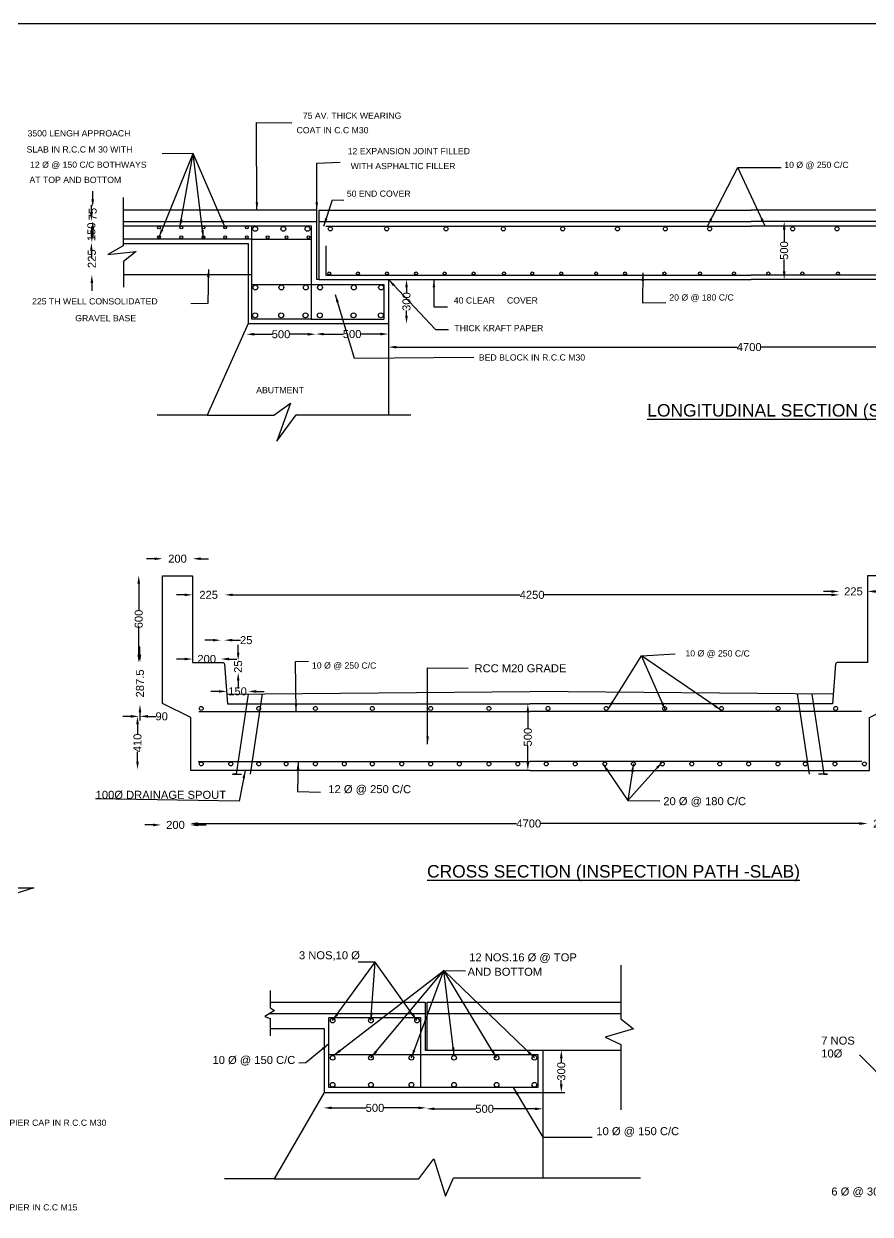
# Model space of a CAD drawing. Header units: millimetres. Extents: x 5124 to 4685736, y 2311 to 91380070.
# Drawn here: x 2348703 to 2353462, y 45684291 to 45690983 of the extents above; entities that cross this region are included whole.
import ezdxf

# ---------------------------------------------------------------- set-up
doc = ezdxf.new("R2010")
doc.units = ezdxf.units.MM
doc.header["$MEASUREMENT"] = 0
doc.layers.add('DIMENSION', color=7, linetype='Continuous')
doc.layers.add('DRAWING', color=2, linetype='Continuous')
doc.styles.get("Standard").update_dxf_attribs({"font": 'arial.ttf', "height": 45})
doc.dimstyles.get("Standard").update_dxf_attribs({"dimtxt": 45, "dimasz": 45, "dimexe": 0.18, "dimexo": 0.0625, "dimgap": 0.09, "dimtad": 0, "dimdec": 0, "dimzin": 0, "dimdsep": 46, "dimtxsty": 'Standard', "dimcen": 0.09, "dimse1": 1, "dimse2": 1, "dimadec": 0, "dimazin": 0, "dimtfac": 1, "dimtdec": 0, "dimtofl": 0, "dimtmove": 0, "dimatfit": 3, "dimfxl": 1, "dimtolj": 1, "dimtzin": 0, "dimarcsym": 0})

# ---------------------------------------------------------------- blocks, each defined once
blk = doc.blocks.new('*D60')
at = {"layer": 'Defpoints', "color": 0, "transparency": 16777216}
for p in [(2349953.7, 45689237.5), (2349953.7, 45689237.5), (2350344.9, 45689238.6)]:
    blk.add_point(p, dxfattribs=at)
at = {"layer": 'DRAWING', "color": 0, "lineweight": -2, "transparency": 16777216}
for p, q in [((2349998.7, 45689237.5), (2350099.6, 45689237.5)), ((2350299.9, 45689237.5), (2350199, 45689237.5))]:
    blk.add_line(p, q, dxfattribs=at)
at = {"layer": 'DRAWING', "color": 0, "transparency": 16777216}
for points in [[(2349998.7, 45689245), (2349998.7, 45689230), (2349953.7, 45689237.5)], [(2350299.9, 45689245), (2350299.9, 45689230), (2350344.9, 45689237.5)]]:
    blk.add_solid(points, dxfattribs=at)
at = {"layer": 'DRAWING', "color": 0, "transparency": 16777216, "insert": (2350149.3, 45689237.5), "char_height": 45, "attachment_point": 5}
blk.add_mtext('\\A1;500', dxfattribs=at)
blk = doc.blocks.new('*D61')
at = {"layer": 'Defpoints', "color": 0, "transparency": 16777216}
for p in [(2350344.9, 45689238.6), (2350753.1, 45689238.6), (2350753.1, 45689238.6)]:
    blk.add_point(p, dxfattribs=at)
at = {"layer": 'DRAWING', "color": 0, "lineweight": -2, "transparency": 16777216}
for p, q in [((2350389.9, 45689238.6), (2350499.3, 45689238.6)), ((2350708.1, 45689238.6), (2350598.7, 45689238.6))]:
    blk.add_line(p, q, dxfattribs=at)
at = {"layer": 'DRAWING', "color": 0, "transparency": 16777216}
for points in [[(2350389.9, 45689246.1), (2350389.9, 45689231.1), (2350344.9, 45689238.6)], [(2350708.1, 45689246.1), (2350708.1, 45689231.1), (2350753.1, 45689238.6)]]:
    blk.add_solid(points, dxfattribs=at)
at = {"layer": 'DRAWING', "color": 0, "transparency": 16777216, "insert": (2350549, 45689238.6), "char_height": 45, "attachment_point": 5}
blk.add_mtext('\\A1;500', dxfattribs=at)
blk = doc.blocks.new('*D62')
at = {"layer": 'Defpoints', "color": 0, "transparency": 16777216}
for p in [(2350854.9, 45689545.5), (2350854.9, 45689545.5), (2350854.9, 45689296.9)]:
    blk.add_point(p, dxfattribs=at)
at = {"layer": 'DRAWING', "color": 0, "lineweight": -2, "transparency": 16777216}
for p, q in [((2350854.9, 45689500.5), (2350854.9, 45689470.9)), ((2350854.9, 45689341.9), (2350854.9, 45689371.5))]:
    blk.add_line(p, q, dxfattribs=at)
at = {"layer": 'DRAWING', "color": 0, "transparency": 16777216}
for points in [[(2350847.4, 45689500.5), (2350862.4, 45689500.5), (2350854.9, 45689545.5)], [(2350847.4, 45689341.9), (2350862.4, 45689341.9), (2350854.9, 45689296.9)]]:
    blk.add_solid(points, dxfattribs=at)
at = {"layer": 'DRAWING', "color": 0, "transparency": 16777216, "insert": (2350854.9, 45689421.2), "char_height": 45, "attachment_point": 5, "rotation": 90}
blk.add_mtext('\\A1;300', dxfattribs=at)
blk = doc.blocks.new('*D63')
at = {"layer": 'Defpoints', "color": 0, "transparency": 16777216}
for p in [(2349090, 45689752.7), (2349085.5, 45689571.1), (2349091, 45689571.1)]:
    blk.add_point(p, dxfattribs=at)
at = {"layer": 'DRAWING', "color": 0, "lineweight": -2, "transparency": 16777216}
for p, q in [((2349085.5, 45689797.7), (2349085.5, 45689842.7)), ((2349085.5, 45689526.1), (2349085.5, 45689481.1))]:
    blk.add_line(p, q, dxfattribs=at)
at = {"layer": 'DRAWING', "color": 0, "transparency": 16777216}
for points in [[(2349078, 45689797.7), (2349093, 45689797.7), (2349085.5, 45689752.7)], [(2349078, 45689526.1), (2349093, 45689526.1), (2349085.5, 45689571.1)]]:
    blk.add_solid(points, dxfattribs=at)
at = {"layer": 'DRAWING', "color": 0, "transparency": 16777216, "insert": (2349085.5, 45689661.9), "char_height": 45, "attachment_point": 5, "rotation": 90}
blk.add_mtext('\\A1;225', dxfattribs=at)
blk = doc.blocks.new('*D64')
at = {"layer": 'Defpoints', "color": 0, "transparency": 16777216}
for p in [(2349082.8, 45689874.3), (2349085.5, 45689874.3), (2349085.5, 45689752.7)]:
    blk.add_point(p, dxfattribs=at)
at = {"layer": 'DRAWING', "color": 0, "lineweight": -2, "transparency": 16777216}
for p, q in [((2349082.8, 45689919.3), (2349082.8, 45689964.3)), ((2349082.8, 45689707.7), (2349082.8, 45689662.7))]:
    blk.add_line(p, q, dxfattribs=at)
at = {"layer": 'DRAWING', "color": 0, "transparency": 16777216}
for points in [[(2349075.3, 45689919.3), (2349090.3, 45689919.3), (2349082.8, 45689874.3)], [(2349075.3, 45689707.7), (2349090.3, 45689707.7), (2349082.8, 45689752.7)]]:
    blk.add_solid(points, dxfattribs=at)
at = {"layer": 'DRAWING', "color": 0, "transparency": 16777216, "insert": (2349082.8, 45689813.5), "char_height": 45, "attachment_point": 5, "rotation": 90}
blk.add_mtext('\\A1;150', dxfattribs=at)
blk = doc.blocks.new('*D65')
at = {"layer": 'Defpoints', "color": 0, "transparency": 16777216}
for p in [(2349082.8, 45689951.4), (2349090.3, 45689951.4), (2349085.5, 45689874.3)]:
    blk.add_point(p, dxfattribs=at)
at = {"layer": 'DRAWING', "color": 0, "lineweight": -2, "transparency": 16777216}
for p, q in [((2349090.3, 45689996.4), (2349090.3, 45690041.4)), ((2349090.3, 45689829.3), (2349090.3, 45689784.3))]:
    blk.add_line(p, q, dxfattribs=at)
at = {"layer": 'DRAWING', "color": 0, "transparency": 16777216}
for points in [[(2349082.8, 45689996.4), (2349097.8, 45689996.4), (2349090.3, 45689951.4)], [(2349082.8, 45689829.3), (2349097.8, 45689829.3), (2349090.3, 45689874.3)]]:
    blk.add_solid(points, dxfattribs=at)
at = {"layer": 'DRAWING', "color": 0, "transparency": 16777216, "insert": (2349090.3, 45689912.9), "char_height": 45, "attachment_point": 5, "rotation": 90}
blk.add_mtext('\\A1;75', dxfattribs=at)
blk = doc.blocks.new('*D66')
at = {"layer": 'Defpoints', "color": 0, "transparency": 16777216}
for p in [(2352978.8, 45689870.8), (2352978.8, 45689870.8), (2352978.8, 45689545.5)]:
    blk.add_point(p, dxfattribs=at)
at = {"layer": 'DRAWING', "color": 0, "lineweight": -2, "transparency": 16777216}
for p, q in [((2352978.8, 45689825.8), (2352978.8, 45689757.9)), ((2352978.8, 45689590.5), (2352978.8, 45689658.5))]:
    blk.add_line(p, q, dxfattribs=at)
at = {"layer": 'DRAWING', "color": 0, "transparency": 16777216}
for points in [[(2352971.3, 45689825.8), (2352986.3, 45689825.8), (2352978.8, 45689870.8)], [(2352971.3, 45689590.5), (2352986.3, 45689590.5), (2352978.8, 45689545.5)]]:
    blk.add_solid(points, dxfattribs=at)
at = {"layer": 'DRAWING', "color": 0, "transparency": 16777216, "insert": (2352978.8, 45689708.2), "char_height": 45, "attachment_point": 5, "rotation": 90}
blk.add_mtext('\\A1;500', dxfattribs=at)
blk = doc.blocks.new('*D67')
at = {"layer": 'Defpoints', "color": 0, "transparency": 16777216}
for p in [(2350753.1, 45689165.3), (2350753.1, 45689165.3), (2354810.5, 45689164.2)]:
    blk.add_point(p, dxfattribs=at)
at = {"layer": 'DRAWING', "color": 0, "lineweight": -2, "transparency": 16777216}
for p, q in [((2350798.1, 45689165.3), (2352713.7, 45689165.3)), ((2354765.5, 45689165.3), (2352849.9, 45689165.3))]:
    blk.add_line(p, q, dxfattribs=at)
at = {"layer": 'DRAWING', "color": 0, "transparency": 16777216}
for points in [[(2350798.1, 45689172.8), (2350798.1, 45689157.8), (2350753.1, 45689165.3)], [(2354765.5, 45689172.8), (2354765.5, 45689157.8), (2354810.5, 45689165.3)]]:
    blk.add_solid(points, dxfattribs=at)
at = {"layer": 'DRAWING', "color": 0, "transparency": 16777216, "insert": (2352781.8, 45689165.3), "char_height": 45, "attachment_point": 5}
blk.add_mtext('\\A1;4700', dxfattribs=at)
blk = doc.blocks.new('*D76')
at = {"layer": 'Defpoints', "color": 0, "transparency": 16777216}
for p in [(2353289.2, 45687791.9), (2353447.3, 45687791.9), (2353447.3, 45687791.9)]:
    blk.add_point(p, dxfattribs=at)
at = {"layer": 'DRAWING', "color": 0, "lineweight": -2, "transparency": 16777216}
for p, q in [((2353244.2, 45687791.9), (2353199.2, 45687791.9)), ((2353492.3, 45687791.9), (2353537.3, 45687791.9))]:
    blk.add_line(p, q, dxfattribs=at)
at = {"layer": 'DRAWING', "color": 0, "transparency": 16777216}
for points in [[(2353244.2, 45687799.4), (2353244.2, 45687784.4), (2353289.2, 45687791.9)], [(2353492.3, 45687799.4), (2353492.3, 45687784.4), (2353447.3, 45687791.9)]]:
    blk.add_solid(points, dxfattribs=at)
at = {"layer": 'DRAWING', "color": 0, "transparency": 16777216, "insert": (2353368.2, 45687791.9), "char_height": 45, "attachment_point": 5}
blk.add_mtext('\\A1;225', dxfattribs=at)
blk = doc.blocks.new('*D77')
at = {"layer": 'Defpoints', "color": 0, "transparency": 16777216}
for p in [(2349833, 45687783.8), (2349833, 45687772.6), (2353289.2, 45687791.9)]:
    blk.add_point(p, dxfattribs=at)
at = {"layer": 'DRAWING', "color": 0, "lineweight": -2, "transparency": 16777216}
for p, q in [((2349878, 45687772.6), (2351493, 45687772.6)), ((2353244.2, 45687772.6), (2351629.2, 45687772.6))]:
    blk.add_line(p, q, dxfattribs=at)
at = {"layer": 'DRAWING', "color": 0, "transparency": 16777216}
for points in [[(2349878, 45687780.1), (2349878, 45687765.1), (2349833, 45687772.6)], [(2353244.2, 45687780.1), (2353244.2, 45687765.1), (2353289.2, 45687772.6)]]:
    blk.add_solid(points, dxfattribs=at)
at = {"layer": 'DRAWING', "color": 0, "transparency": 16777216, "insert": (2351561.1, 45687772.6), "char_height": 45, "attachment_point": 5}
blk.add_mtext('\\A1;4250', dxfattribs=at)
blk = doc.blocks.new('*D78')
at = {"layer": 'Defpoints', "color": 0, "transparency": 16777216}
for p in [(2349651.7, 45687772.6), (2349651.7, 45687772.6), (2349833, 45687772.6)]:
    blk.add_point(p, dxfattribs=at)
at = {"layer": 'DRAWING', "color": 0, "lineweight": -2, "transparency": 16777216}
for p, q in [((2349606.7, 45687772.6), (2349561.7, 45687772.6)), ((2349878, 45687772.6), (2349923, 45687772.6))]:
    blk.add_line(p, q, dxfattribs=at)
at = {"layer": 'DRAWING', "color": 0, "transparency": 16777216}
for points in [[(2349606.7, 45687780.1), (2349606.7, 45687765.1), (2349651.7, 45687772.6)], [(2349878, 45687780.1), (2349878, 45687765.1), (2349833, 45687772.6)]]:
    blk.add_solid(points, dxfattribs=at)
at = {"layer": 'DRAWING', "color": 0, "transparency": 16777216, "insert": (2349742.4, 45687772.6), "char_height": 45, "attachment_point": 5}
blk.add_mtext('\\A1;225', dxfattribs=at)
blk = doc.blocks.new('*D79')
at = {"layer": 'Defpoints', "color": 0, "transparency": 16777216}
for p in [(2349482.8, 45687975.8), (2349482.8, 45687880.1), (2349651.7, 45687880.1)]:
    blk.add_point(p, dxfattribs=at)
at = {"layer": 'DRAWING', "color": 0, "lineweight": -2, "transparency": 16777216}
for p, q in [((2349437.8, 45687975.8), (2349392.8, 45687975.8)), ((2349696.7, 45687975.8), (2349741.7, 45687975.8))]:
    blk.add_line(p, q, dxfattribs=at)
at = {"layer": 'DRAWING', "color": 0, "transparency": 16777216}
for points in [[(2349437.8, 45687983.3), (2349437.8, 45687968.3), (2349482.8, 45687975.8)], [(2349696.7, 45687983.3), (2349696.7, 45687968.3), (2349651.7, 45687975.8)]]:
    blk.add_solid(points, dxfattribs=at)
at = {"layer": 'DRAWING', "color": 0, "transparency": 16777216, "insert": (2349567.2, 45687975.8), "char_height": 45, "attachment_point": 5}
blk.add_mtext('\\A1;200', dxfattribs=at)
blk = doc.blocks.new('*D80')
at = {"layer": 'Defpoints', "color": 0, "transparency": 16777216}
for p in [(2349349.1, 45687881.5), (2349349.1, 45687881.5), (2349348.1, 45687392.3)]:
    blk.add_point(p, dxfattribs=at)
at = {"layer": 'DRAWING', "color": 0, "lineweight": -2, "transparency": 16777216}
for p, q in [((2349349.1, 45687836.5), (2349349.1, 45687686.7)), ((2349349.1, 45687437.3), (2349349.1, 45687587))]:
    blk.add_line(p, q, dxfattribs=at)
at = {"layer": 'DRAWING', "color": 0, "transparency": 16777216}
for points in [[(2349341.6, 45687836.5), (2349356.6, 45687836.5), (2349349.1, 45687881.5)], [(2349341.6, 45687437.3), (2349356.6, 45687437.3), (2349349.1, 45687392.3)]]:
    blk.add_solid(points, dxfattribs=at)
at = {"layer": 'DRAWING', "color": 0, "transparency": 16777216, "insert": (2349349.1, 45687636.9), "char_height": 45, "attachment_point": 5, "rotation": 90}
blk.add_mtext('\\A1;600', dxfattribs=at)
blk = doc.blocks.new('*D81')
at = {"layer": 'Defpoints', "color": 0, "transparency": 16777216}
for p in [(2349348.1, 45687392.3), (2349349.4, 45687157.2), (2349356.1, 45687157.2)]:
    blk.add_point(p, dxfattribs=at)
at = {"layer": 'DRAWING', "color": 0, "lineweight": -2, "transparency": 16777216}
for p, q in [((2349356.1, 45687437.3), (2349356.1, 45687482.3)), ((2349356.1, 45687112.2), (2349356.1, 45687067.2))]:
    blk.add_line(p, q, dxfattribs=at)
at = {"layer": 'DRAWING', "color": 0, "transparency": 16777216}
for points in [[(2349348.6, 45687437.3), (2349363.6, 45687437.3), (2349356.1, 45687392.3)], [(2349348.6, 45687112.2), (2349363.6, 45687112.2), (2349356.1, 45687157.2)]]:
    blk.add_solid(points, dxfattribs=at)
at = {"layer": 'DRAWING', "color": 0, "transparency": 16777216, "insert": (2349356.1, 45687274.7), "char_height": 45, "attachment_point": 5, "rotation": 90}
blk.add_mtext('\\A1;287.5', dxfattribs=at)
blk = doc.blocks.new('*D82')
at = {"layer": 'Defpoints', "color": 0, "transparency": 16777216}
for p in [(2349349.4, 45687157.2), (2349356.1, 45687089.7), (2349356.1, 45687089.7)]:
    blk.add_point(p, dxfattribs=at)
at = {"layer": 'DRAWING', "color": 0, "lineweight": -2, "transparency": 16777216}
for p, q in [((2349304.4, 45687089.7), (2349259.4, 45687089.7)), ((2349401.1, 45687089.7), (2349446.1, 45687089.7))]:
    blk.add_line(p, q, dxfattribs=at)
at = {"layer": 'DRAWING', "color": 0, "transparency": 16777216}
for points in [[(2349304.4, 45687097.2), (2349304.4, 45687082.2), (2349349.4, 45687089.7)], [(2349401.1, 45687097.2), (2349401.1, 45687082.2), (2349356.1, 45687089.7)]]:
    blk.add_solid(points, dxfattribs=at)
at = {"layer": 'DRAWING', "color": 0, "transparency": 16777216, "insert": (2349478.3, 45687089.7), "char_height": 45, "attachment_point": 5}
blk.add_mtext('\\A1;90', dxfattribs=at)
blk = doc.blocks.new('*D83')
at = {"layer": 'Defpoints', "color": 0, "transparency": 16777216}
for p in [(2349349.4, 45687089.7), (2349334.7, 45686790.7), (2349342.3, 45686790.7)]:
    blk.add_point(p, dxfattribs=at)
at = {"layer": 'DRAWING', "color": 0, "lineweight": -2, "transparency": 16777216}
for p, q in [((2349342.3, 45687044.7), (2349342.3, 45686990.8)), ((2349342.3, 45686835.7), (2349342.3, 45686889.6))]:
    blk.add_line(p, q, dxfattribs=at)
at = {"layer": 'DRAWING', "color": 0, "transparency": 16777216}
for points in [[(2349334.8, 45687044.7), (2349349.8, 45687044.7), (2349342.3, 45687089.7)], [(2349334.8, 45686835.7), (2349349.8, 45686835.7), (2349342.3, 45686790.7)]]:
    blk.add_solid(points, dxfattribs=at)
at = {"layer": 'DRAWING', "color": 0, "transparency": 16777216, "insert": (2349342.3, 45686940.2), "char_height": 45, "attachment_point": 5, "rotation": 90}
blk.add_mtext('\\A1;410', dxfattribs=at)
blk = doc.blocks.new('*D84')
at = {"layer": 'Defpoints', "color": 0, "transparency": 16777216}
for p in [(2349473.9, 45686479.3), (2349473.9, 45686479.3), (2349637.7, 45686483)]:
    blk.add_point(p, dxfattribs=at)
at = {"layer": 'DRAWING', "color": 0, "lineweight": -2, "transparency": 16777216}
for p, q in [((2349428.9, 45686479.3), (2349383.9, 45686479.3)), ((2349682.7, 45686479.3), (2349727.7, 45686479.3))]:
    blk.add_line(p, q, dxfattribs=at)
at = {"layer": 'DRAWING', "color": 0, "transparency": 16777216}
for points in [[(2349428.9, 45686486.8), (2349428.9, 45686471.8), (2349473.9, 45686479.3)], [(2349682.7, 45686486.8), (2349682.7, 45686471.8), (2349637.7, 45686479.3)]]:
    blk.add_solid(points, dxfattribs=at)
at = {"layer": 'DRAWING', "color": 0, "transparency": 16777216, "insert": (2349555.8, 45686479.3), "char_height": 45, "attachment_point": 5}
blk.add_mtext('\\A1;200', dxfattribs=at)
blk = doc.blocks.new('*D85')
at = {"layer": 'Defpoints', "color": 0, "transparency": 16777216}
for p in [(2349637.7, 45686479.3), (2353446.8, 45686487.3), (2353446.8, 45686482.2)]:
    blk.add_point(p, dxfattribs=at)
at = {"layer": 'DRAWING', "color": 0, "lineweight": -2, "transparency": 16777216}
for p, q in [((2349682.7, 45686487.3), (2351474.1, 45686487.3)), ((2353401.8, 45686487.3), (2351610.3, 45686487.3))]:
    blk.add_line(p, q, dxfattribs=at)
at = {"layer": 'DRAWING', "color": 0, "transparency": 16777216}
for points in [[(2349682.7, 45686494.8), (2349682.7, 45686479.8), (2349637.7, 45686487.3)], [(2353401.8, 45686494.8), (2353401.8, 45686479.8), (2353446.8, 45686487.3)]]:
    blk.add_solid(points, dxfattribs=at)
at = {"layer": 'DRAWING', "color": 0, "transparency": 16777216, "insert": (2351542.2, 45686487.3), "char_height": 45, "attachment_point": 5}
blk.add_mtext('\\A1;4700', dxfattribs=at)
blk = doc.blocks.new('*D86')
at = {"layer": 'Defpoints', "color": 0, "transparency": 16777216}
for p in [(2353446.8, 45686487.3), (2353617.3, 45686486.9), (2353617.3, 45686486)]:
    blk.add_point(p, dxfattribs=at)
at = {"layer": 'DRAWING', "color": 0, "lineweight": -2, "transparency": 16777216}
for p, q in [((2353401.8, 45686486.9), (2353356.8, 45686486.9)), ((2353662.3, 45686486.9), (2353707.3, 45686486.9))]:
    blk.add_line(p, q, dxfattribs=at)
at = {"layer": 'DRAWING', "color": 0, "transparency": 16777216}
for points in [[(2353401.8, 45686494.4), (2353401.8, 45686479.4), (2353446.8, 45686486.9)], [(2353662.3, 45686494.4), (2353662.3, 45686479.4), (2353617.3, 45686486.9)]]:
    blk.add_solid(points, dxfattribs=at)
at = {"layer": 'DRAWING', "color": 0, "transparency": 16777216, "insert": (2353532, 45686486.9), "char_height": 45, "attachment_point": 5}
blk.add_mtext('\\A1;200', dxfattribs=at)
blk = doc.blocks.new('*D87')
at = {"layer": 'Defpoints', "color": 0, "transparency": 16777216}
for p in [(2351537.2, 45687159.6), (2351549.5, 45687159.6), (2351549.5, 45686786.2)]:
    blk.add_point(p, dxfattribs=at)
at = {"layer": 'DRAWING', "color": 0, "lineweight": -2, "transparency": 16777216}
for p, q in [((2351537.2, 45687114.6), (2351537.2, 45687022.6)), ((2351537.2, 45686831.2), (2351537.2, 45686923.2))]:
    blk.add_line(p, q, dxfattribs=at)
at = {"layer": 'DRAWING', "color": 0, "transparency": 16777216}
for points in [[(2351529.7, 45687114.6), (2351544.7, 45687114.6), (2351537.2, 45687159.6)], [(2351529.7, 45686831.2), (2351544.7, 45686831.2), (2351537.2, 45686786.2)]]:
    blk.add_solid(points, dxfattribs=at)
at = {"layer": 'DRAWING', "color": 0, "transparency": 16777216, "insert": (2351537.2, 45686972.9), "char_height": 45, "attachment_point": 5, "rotation": 90}
blk.add_mtext('\\A1;500', dxfattribs=at)
blk = doc.blocks.new('*D88')
at = {"layer": 'Defpoints', "color": 0, "transparency": 16777216}
for p in [(2349964.9, 45687230), (2349844.9, 45687214.3), (2349964.9, 45687215.4)]:
    blk.add_point(p, dxfattribs=at)
at = {"layer": 'DRAWING', "color": 0, "lineweight": -2, "transparency": 16777216}
for p, q in [((2349799.9, 45687230), (2349754.9, 45687230)), ((2350009.9, 45687230), (2350054.9, 45687230))]:
    blk.add_line(p, q, dxfattribs=at)
at = {"layer": 'DRAWING', "color": 0, "transparency": 16777216}
for points in [[(2349799.9, 45687237.5), (2349799.9, 45687222.5), (2349844.9, 45687230)], [(2350009.9, 45687237.5), (2350009.9, 45687222.5), (2349964.9, 45687230)]]:
    blk.add_solid(points, dxfattribs=at)
at = {"layer": 'DRAWING', "color": 0, "transparency": 16777216, "insert": (2349904.9, 45687230), "char_height": 45, "attachment_point": 5}
blk.add_mtext('\\A1;150', dxfattribs=at)
blk = doc.blocks.new('*D89')
at = {"layer": 'Defpoints', "color": 0, "transparency": 16777216}
for p in [(2349899.1, 45687402.6), (2349908.2, 45687402.6), (2349901.9, 45687335.7)]:
    blk.add_point(p, dxfattribs=at)
at = {"layer": 'DRAWING', "color": 0, "lineweight": -2, "transparency": 16777216}
for p, q in [((2349908.2, 45687447.6), (2349908.2, 45687492.6)), ((2349908.2, 45687290.7), (2349908.2, 45687245.7))]:
    blk.add_line(p, q, dxfattribs=at)
at = {"layer": 'DRAWING', "color": 0, "transparency": 16777216}
for points in [[(2349900.7, 45687447.6), (2349915.7, 45687447.6), (2349908.2, 45687402.6)], [(2349900.7, 45687290.7), (2349915.7, 45687290.7), (2349908.2, 45687335.7)]]:
    blk.add_solid(points, dxfattribs=at)
at = {"layer": 'DRAWING', "color": 0, "transparency": 16777216, "insert": (2349908.2, 45687369.1), "char_height": 45, "attachment_point": 5, "rotation": 90}
blk.add_mtext('\\A1;25', dxfattribs=at)
blk = doc.blocks.new('*D90')
at = {"layer": 'Defpoints', "color": 0, "transparency": 16777216}
for p in [(2349651.7, 45687412), (2349651.7, 45687393), (2349810.9, 45687393)]:
    blk.add_point(p, dxfattribs=at)
at = {"layer": 'DRAWING', "color": 0, "lineweight": -2, "transparency": 16777216}
for p, q in [((2349606.7, 45687412), (2349561.7, 45687412)), ((2349855.9, 45687412), (2349900.9, 45687412))]:
    blk.add_line(p, q, dxfattribs=at)
at = {"layer": 'DRAWING', "color": 0, "transparency": 16777216}
for points in [[(2349606.7, 45687419.5), (2349606.7, 45687404.5), (2349651.7, 45687412)], [(2349855.9, 45687419.5), (2349855.9, 45687404.5), (2349810.9, 45687412)]]:
    blk.add_solid(points, dxfattribs=at)
at = {"layer": 'DRAWING', "color": 0, "transparency": 16777216, "insert": (2349731.3, 45687412), "char_height": 45, "attachment_point": 5}
blk.add_mtext('\\A1;200', dxfattribs=at)
blk = doc.blocks.new('*D91')
at = {"layer": 'Defpoints', "color": 0, "transparency": 16777216}
for p in [(2349830.7, 45687517.9), (2349810.9, 45687393), (2349830.7, 45687394.6)]:
    blk.add_point(p, dxfattribs=at)
at = {"layer": 'DRAWING', "color": 0, "lineweight": -2, "transparency": 16777216}
for p, q in [((2349765.9, 45687517.9), (2349720.9, 45687517.9)), ((2349875.7, 45687517.9), (2349920.7, 45687517.9))]:
    blk.add_line(p, q, dxfattribs=at)
at = {"layer": 'DRAWING', "color": 0, "transparency": 16777216}
for points in [[(2349765.9, 45687525.4), (2349765.9, 45687510.4), (2349810.9, 45687517.9)], [(2349875.7, 45687525.4), (2349875.7, 45687510.4), (2349830.7, 45687517.9)]]:
    blk.add_solid(points, dxfattribs=at)
at = {"layer": 'DRAWING', "color": 0, "transparency": 16777216, "insert": (2349953.6, 45687517.9), "char_height": 45, "attachment_point": 5}
blk.add_mtext('\\A1;25', dxfattribs=at)
blk = doc.blocks.new('*D104')
at = {"layer": 'Defpoints', "color": 0, "transparency": 16777216}
for p in [(2351725.4, 45685213.2), (2351725.4, 45685213.2), (2351725.4, 45684975.4)]:
    blk.add_point(p, dxfattribs=at)
at = {"layer": 'DRAWING', "color": 0, "lineweight": -2, "transparency": 16777216}
for p, q in [((2351725.4, 45685168.2), (2351725.4, 45685144)), ((2351725.4, 45685020.4), (2351725.4, 45685044.6))]:
    blk.add_line(p, q, dxfattribs=at)
at = {"layer": 'DRAWING', "color": 0, "transparency": 16777216}
for points in [[(2351717.9, 45685168.2), (2351732.9, 45685168.2), (2351725.4, 45685213.2)], [(2351717.9, 45685020.4), (2351732.9, 45685020.4), (2351725.4, 45684975.4)]]:
    blk.add_solid(points, dxfattribs=at)
at = {"layer": 'DRAWING', "color": 0, "transparency": 16777216, "insert": (2351725.4, 45685094.3), "char_height": 45, "attachment_point": 5, "rotation": 90}
blk.add_mtext('\\A1;300', dxfattribs=at)
blk = doc.blocks.new('*D105')
at = {"layer": 'Defpoints', "color": 0, "transparency": 16777216}
for p in [(2350965.8, 45684883.6), (2350965.8, 45684883.6), (2351622.3, 45684892.3)]:
    blk.add_point(p, dxfattribs=at)
at = {"layer": 'DRAWING', "color": 0, "lineweight": -2, "transparency": 16777216}
for p, q in [((2351010.8, 45684883.6), (2351244.3, 45684883.6)), ((2351577.3, 45684883.6), (2351343.8, 45684883.6))]:
    blk.add_line(p, q, dxfattribs=at)
at = {"layer": 'DRAWING', "color": 0, "transparency": 16777216}
for points in [[(2351010.8, 45684891.1), (2351010.8, 45684876.1), (2350965.8, 45684883.6)], [(2351577.3, 45684891.1), (2351577.3, 45684876.1), (2351622.3, 45684883.6)]]:
    blk.add_solid(points, dxfattribs=at)
at = {"layer": 'DRAWING', "color": 0, "transparency": 16777216, "insert": (2351294.1, 45684883.6), "char_height": 45, "attachment_point": 5}
blk.add_mtext('\\A1;500', dxfattribs=at)
blk = doc.blocks.new('*D106')
at = {"layer": 'Defpoints', "color": 0, "transparency": 16777216}
for p in [(2350389.4, 45684888.9), (2350389.4, 45684888.9), (2350965.8, 45684883.6)]:
    blk.add_point(p, dxfattribs=at)
at = {"layer": 'DRAWING', "color": 0, "lineweight": -2, "transparency": 16777216}
for p, q in [((2350434.4, 45684888.9), (2350627.9, 45684888.9)), ((2350920.8, 45684888.9), (2350727.4, 45684888.9))]:
    blk.add_line(p, q, dxfattribs=at)
at = {"layer": 'DRAWING', "color": 0, "transparency": 16777216}
for points in [[(2350434.4, 45684896.4), (2350434.4, 45684881.4), (2350389.4, 45684888.9)], [(2350920.8, 45684896.4), (2350920.8, 45684881.4), (2350965.8, 45684888.9)]]:
    blk.add_solid(points, dxfattribs=at)
at = {"layer": 'DRAWING', "color": 0, "transparency": 16777216, "insert": (2350677.6, 45684888.9), "char_height": 45, "attachment_point": 5}
blk.add_mtext('\\A1;500', dxfattribs=at)

msp = doc.modelspace()

# ---------------------------------------------------------------- linework, layer by layer
at = {"layer": 'DIMENSION'}
msp.add_lwpolyline([(2360409.8, 45690982.6), (2340996.9, 45690982.6), (2340996.9, 45678937.9), (2360409.8, 45678937.9)], close=True, dxfattribs=at)
at = {"layer": 'DRAWING', "color": 0}
for points in [[(2349260.8, 45690006.7), (2349260.8, 45689734.1), (2349174.7, 45689685.6), (2349334.5, 45689703.2), (2349263.6, 45689646.1), (2349263.6, 45689501.5)], [(2350362.2, 45689545.5), (2350350.1, 45689545.5), (2350350.1, 45689934.7), (2349260.8, 45689934.7)], [(2350362.2, 45689934.7), (2352793, 45689934.7)], [(2350362.2, 45689934.7), (2350362.2, 45689545.5)], [(2355223.7, 45689934.7), (2352793, 45689934.7)], [(2350350.1, 45689870.3), (2349260.8, 45689870.3)], [(2349260.8, 45689846.7), (2350318.3, 45689846.7), (2350318.3, 45689323), (2349986, 45689323), (2349986, 45689772.9), (2350318.3, 45689772.9)], [(2349986, 45689772.9), (2349986, 45689846.7)], [(2350362.2, 45689870.8), (2352793, 45689870.8)], [(2350400.7, 45689845.6), (2352793, 45689845.6)], [(2355223.7, 45689870.8), (2352793, 45689870.8)], [(2355185.2, 45689845.6), (2352793, 45689845.6)], [(2349986, 45689772.9), (2349260.8, 45689772.9)], [(2349260.8, 45689748.6), (2349964.2, 45689748.6), (2349964.2, 45689298.7), (2349734, 45688782.8), (2349453.6, 45688782.8)], [(2350402.1, 45689734.3), (2350402.1, 45689568.9), (2352793, 45689568.9)], [(2355183.8, 45689734.3), (2355183.8, 45689568.9), (2352793, 45689568.9)], [(2349263.6, 45689573.8), (2349986, 45689573.8)], [(2349986, 45689518), (2350728.2, 45689518), (2350728.2, 45689323)], [(2350362.2, 45689545.5), (2352793, 45689545.5)], [(2350753.1, 45689545.5), (2350753.1, 45688785)], [(2355223.7, 45689545.5), (2352793, 45689545.5)], [(2349964.2, 45689298.7), (2350753.1, 45689298.7)], [(2350318.3, 45689323), (2350728.2, 45689323)], [(2349734, 45688782.8), (2350109.2, 45688782.8), (2350202.7, 45688849.8), (2350126.4, 45688637.5), (2350234.8, 45688785), (2350879.7, 45688785)], [(2349844.9, 45687214.3), (2351549.5, 45687229.8)], [(2353254, 45687214.3), (2351549.5, 45687229.8)], [(2349964.9, 45687215.4), (2349897.9, 45686764.4), (2349876.7, 45686764.4), (2349897.9, 45686764.4), (2349926.9, 45686764.4)], [(2349977.1, 45686764.9), (2350045.2, 45687216.2)], [(2353121.8, 45686764.9), (2353053.7, 45687216.2)], [(2353134.1, 45687215.4), (2353201.1, 45686764.4), (2353222.3, 45686764.4), (2353201.1, 45686764.4), (2353172.1, 45686764.4)], [(2349686.3, 45687117.7), (2351549.5, 45687117.7)], [(2353412.6, 45687117.7), (2351549.5, 45687117.7)], [(2349683.2, 45686835.7), (2351549.5, 45686835.7)], [(2353415.7, 45686835.7), (2351549.5, 45686835.7)], [(2348034.8, 45686624.7), (2348644.8, 45686624.7), (2348644.8, 45686126.3), (2348758.4, 45686126.3), (2348592.7, 45686072.7), (2348660.7, 45686072.7), (2348660.7, 45685173), (2348003.9, 45685173), (2348003.9, 45686624.7), (2348034.8, 45686624.7)], [(2352060.5, 45685691), (2352060.5, 45685388.8), (2352131.6, 45685333.6), (2351971.3, 45685286.7), (2352060.5, 45685245.7), (2352060.5, 45684877.7)], [(2350088.1, 45685548.6), (2350087.6, 45685451.7), (2350112.1, 45685436.2), (2350058.7, 45685402.4), (2350088.5, 45685391.3), (2350088.5, 45685293.6)], [(2350085.4, 45685419.3), (2350960, 45685419.3)], [(2350087.8, 45685483.6), (2350960, 45685483.6), (2350960, 45685213.2), (2352060.5, 45685213.2)], [(2350971.6, 45685213.2), (2350971.6, 45685483.6), (2352060.5, 45685483.6)], [(2350971.6, 45685419.3), (2352060.5, 45685419.3)], [(2350088.5, 45685335.3), (2350392.7, 45685335.3), (2350392.7, 45684975.4), (2350111.1, 45684489.7), (2349831.9, 45684489.7)], [(2351622.3, 45685213.2), (2351622.3, 45684495.1)], [(2350392.7, 45684975.4), (2351744.3, 45684975.4)], [(2350111.1, 45684489.7), (2350923.5, 45684489.7), (2351009.2, 45684601.8), (2351073.6, 45684392.1), (2351119.7, 45684495.1), (2352170.2, 45684495.1)]]:
    msp.add_lwpolyline(points, dxfattribs=at)
for points in [[(2351549.5, 45686786.2), (2349641.4, 45686786.2), (2349641.4, 45687084.1), (2349482.8, 45687162.1), (2349482.8, 45687880.1), (2349651.7, 45687880.1), (2349651.7, 45687393), (2349818.8, 45687393, -0.333081), (2349831.6, 45687383.4), (2349849.2, 45687159.6), (2351549.5, 45687159.6)], [(2351549.5, 45686786.2), (2353457.6, 45686786.2), (2353457.6, 45687084.1), (2353616.1, 45687162.1), (2353616.1, 45687880.1), (2353447.3, 45687880.1), (2353447.3, 45687393), (2353280.1, 45687393, 0.333081), (2353267.3, 45687383.4), (2353249.7, 45687159.6), (2351549.5, 45687159.6)]]:
    msp.add_lwpolyline(points, format="xyb", dxfattribs=at)
for points in [[(2350418.4, 45685397), (2350934, 45685397), (2350934, 45685003.1), (2350418.4, 45685003.1)], [(2350418.4, 45685189.8), (2351594, 45685189.8), (2351594, 45685003.1), (2350418.4, 45685003.1)]]:
    msp.add_lwpolyline(points, close=True, dxfattribs=at)
for centre, radius in [((2349463.1, 45689837.1), 7.8), ((2349588.4, 45689837.1), 7.8), ((2349713.4, 45689837.1), 7.8), ((2349835.2, 45689837.1), 7.8), ((2349957.1, 45689837.1), 7.8), ((2350003.7, 45689830.3), 13.8), ((2350162.2, 45689830.3), 13.8), ((2350297.9, 45689830.3), 13.8), ((2350426.8, 45689830.3), 11.6), ((2350743.4, 45689830.3), 11.6), ((2351077, 45689830.3), 11.6), ((2351399.8, 45689830.3), 11.6), ((2351733.4, 45689830.3), 11.6), ((2352041.4, 45689830.3), 11.6), ((2352309.9, 45689830.3), 11.6), ((2352559.4, 45689830.3), 11.6), ((2353026.5, 45689830.3), 11.6), ((2353276, 45689830.3), 11.6), ((2349463.1, 45689783.9), 7.8), ((2349588.4, 45689783.9), 7.8), ((2349713.4, 45689783.9), 7.8), ((2349835.2, 45689783.9), 7.8), ((2349957.1, 45689783.9), 7.8), ((2350073.9, 45689783.9), 7.8), ((2350179.5, 45689783.9), 7.8), ((2350304.2, 45689783.9), 7.8), ((2350420.6, 45689579.3), 8.29), ((2350581.5, 45689579.3), 8.29), ((2350744.6, 45689579.3), 8.29), ((2350908.8, 45689579.3), 8.29), ((2351069.1, 45689579.3), 8.29), ((2351232.2, 45689579.3), 8.29), ((2351403.1, 45689579.3), 8.29), ((2351561.8, 45689579.3), 8.29), ((2351724.9, 45689579.3), 8.29), ((2351921.5, 45689579.3), 8.29), ((2352084.1, 45689579.3), 8.29), ((2352305.3, 45689579.3), 8.29), ((2352505.3, 45689579.3), 8.29), ((2352696.3, 45689579.3), 8.29), ((2352889.6, 45689579.3), 8.29), ((2353080.6, 45689579.3), 8.29), ((2353280.6, 45689579.3), 8.29), ((2350004.9, 45689500.7), 13.8), ((2350151.4, 45689500.7), 13.8), ((2350288.7, 45689500.7), 13.8), ((2350368.7, 45689500.7), 13.8), ((2350558.7, 45689500.7), 13.8), ((2350712, 45689500.7), 13.8), ((2350003.6, 45689344.2), 13.8), ((2350150, 45689344.2), 13.8), ((2350287.3, 45689344.2), 13.8), ((2350367.4, 45689344.2), 13.8), ((2350557.3, 45689344.2), 13.8), ((2350710.7, 45689344.2), 13.8), ((2349700.5, 45687134.1), 11), ((2350024.2, 45687134.1), 11), ((2350342.6, 45687134.1), 11), ((2350662.8, 45687134.1), 11), ((2350990.8, 45687134.1), 11), ((2351318.1, 45687134.1), 11), ((2351650.7, 45687134.1), 11), ((2351978, 45687134.1), 11), ((2352305.9, 45687134.1), 11), ((2352626.1, 45687134.1), 11), ((2352944.6, 45687134.1), 11), ((2353268.3, 45687134.1), 11), ((2349700.5, 45686822.6), 11), ((2349866.8, 45686822.6), 11), ((2350024.2, 45686822.6), 11), ((2350178.1, 45686822.6), 11), ((2350342.6, 45686822.6), 11), ((2350505.4, 45686822.6), 11), ((2350662.8, 45686822.6), 11), ((2350828, 45686822.6), 11), ((2350990.8, 45686822.6), 11), ((2351151.8, 45686822.6), 11), ((2351318.1, 45686822.6), 11), ((2351480.8, 45686822.6), 11), ((2351640.9, 45686822.6), 11), ((2351803.7, 45686822.6), 11), ((2351970, 45686822.6), 11), ((2352131, 45686822.6), 11), ((2352293.7, 45686822.6), 11), ((2352458.9, 45686822.6), 11), ((2352616.3, 45686822.6), 11), ((2352779.1, 45686822.6), 11), ((2352943.6, 45686822.6), 11), ((2353097.5, 45686822.6), 11), ((2353263.7, 45686822.6), 11), ((2353430, 45686822.6), 11), ((2350439.4, 45685379.7), 13.1), ((2350654.9, 45685379.7), 13.1), ((2350913.9, 45685379.7), 13.1), ((2350439.4, 45685170.9), 13.1), ((2350654.9, 45685170.9), 13.1), ((2350882.7, 45685170.9), 13.1), ((2351122.4, 45685170.9), 13.1), ((2351361.7, 45685170.9), 13.1), ((2351574.5, 45685170.9), 13.1), ((2350439.4, 45685019.2), 13.1), ((2350654.9, 45685019.2), 13.1), ((2350882.7, 45685019.2), 13.1), ((2351122.4, 45685019.2), 13.1), ((2351361.7, 45685019.2), 13.1), ((2351574.5, 45685019.2), 13.1)]:
    msp.add_circle(centre, radius, dxfattribs=at)

# ---------------------------------------------------------------- texts
for s, height, p in [('75 AV. THICK WEARING', 35, (2350271.9, 45690448.8)), ('3500 LENGH APPROACH', 35, (2348723.7, 45690349.4)), ('COAT IN C.C M30', 35, (2350236.6, 45690367.3)), ('SLAB IN R.C.C M 30 WITH', 35, (2348718.6, 45690259.1)), ('12 EXPANSION JOINT FILLED', 35, (2350524.3, 45690249.6)), ('12 Ø @ 150 C/C BOTHWAYS', 35, (2348738.1, 45690173.1)), ('WITH ASPHALTIC FILLER', 35, (2350540.9, 45690165.7)), ('10 Ø @ 250 C/C', 35, (2352979.2, 45690172)), ('AT TOP AND BOTTOM', 35, (2348734.6, 45690087.9)), ('50 END COVER', 35, (2350519.4, 45690010.4)), ('225 TH WELL CONSOLIDATED', 35, (2348749.2, 45689405.1)), ('40 CLEAR     COVER ', 35, (2351120.8, 45689410.3)), ('20 Ø @ 180 C/C', 35, (2352332.8, 45689426.9)), ('GRAVEL BASE', 35, (2348992, 45689310.6)), ('THICK KRAFT PAPER', 35, (2351124.1, 45689254.9)), ('BED BLOCK IN R.C.C M30', 35, (2351261.7, 45689089.7)), ('ABUTMENT', 35, (2350009.6, 45688906.1)), ('%%ULONGITUDINAL SECTION (SLAB)', 70, (2352209, 45688775)), ('RCC M20 GRADE', 45, (2351237.3, 45687337.5)), ('12 Ø @ 250 C/C', 45, (2350415.2, 45686658)), ('100Ø DRAINAGE SPOUT', 45, (2349106.8, 45686626.3)), ('20 Ø @ 180 C/C', 45, (2352298.8, 45686590.5)), ('%%UCROSS SECTION (INSPECTION PATH -SLAB)', 70, (2350970.4, 45686183.8)), ('3 NOS,10 Ø', 45, (2350250.2, 45685724.4)), ('12 NOS.16 Ø @ TOP', 45, (2351207.5, 45685712.7)), ('AND BOTTOM', 45, (2351198.5, 45685631.5)), ('7 NOS ', 45, (2353187, 45685244.6)), ('10Ø', 45, (2353187, 45685172.3)), ('10 Ø @ 150 C/C', 45, (2349764, 45685135.9)), ('PIER CAP IN R.C.C M30', 35, (2348621.6, 45684788.1)), ('10 Ø @ 150 C/C', 45, (2351922.5, 45684735.5)), ('6 Ø @ 300 C/C', 45, (2353243.8, 45684396.3)), ('PIER IN C.C M15', 35, (2348621.5, 45684312.5))]:
    msp.add_text(s, height=height, dxfattribs=at).set_placement(p)
for p in [(2352423.4, 45687426.6), (2350323.2, 45687358.6)]:
    msp.add_text('10 Ø @ 250 C/C', height=35, rotation=359.86777, dxfattribs=at).set_placement(p)

# ---------------------------------------------------------------- dimensions: what is measured, and where the dimension line sits
for base, p1, p2, text, picture, middle in [((2349090.3, 45689951.4), (2349085.5, 45689874.3), (2349082.8, 45689951.4), '75', '*D65', (2349090.3, 45689912.9)), ((2349082.8, 45689874.3), (2349085.5, 45689752.7), (2349085.5, 45689874.3), '150', '*D64', (2349082.8, 45689813.5)), ((2349085.5, 45689571.1), (2349090, 45689752.7), (2349091, 45689571.1), '225', '*D63', (2349085.5, 45689661.9)), ((2352978.8, 45689870.8), (2352978.8, 45689545.5), (2352978.8, 45689870.8), '500', '*D66', (2352978.8, 45689708.2)), ((2350854.9, 45689545.5), (2350854.9, 45689296.9), (2350854.9, 45689545.5), '300', '*D62', (2350854.9, 45689421.2)), ((2349349.1, 45687881.5), (2349348.1, 45687392.3), (2349349.1, 45687881.5), '600', '*D80', (2349349.1, 45687636.9)), ((2349908.2, 45687402.6), (2349901.9, 45687335.7), (2349899.1, 45687402.6), '25', '*D89', (2349908.2, 45687369.1)), ((2349356.1, 45687157.2), (2349348.1, 45687392.3), (2349349.4, 45687157.2), '287.5', '*D81', (2349356.1, 45687274.7)), ((2351537.2, 45687159.6), (2351549.5, 45686786.2), (2351549.5, 45687159.6), '500', '*D87', (2351537.2, 45686972.9)), ((2349342.3, 45686790.7), (2349349.4, 45687089.7), (2349334.7, 45686790.7), '410', '*D83', (2349342.3, 45686940.2)), ((2351725.4, 45685213.2), (2351725.4, 45684975.4), (2351725.4, 45685213.2), '300', '*D104', (2351725.4, 45685094.3))]:
    dim = msp.add_linear_dim(base=base, p1=p1, p2=p2, angle=90, text=text, dimstyle='Standard', dxfattribs=at)
    dim.commit()
    dim.dimension.update_dxf_attribs({"geometry": picture, "text_midpoint": middle})
for base, p1, p2, text, picture, middle in [((2349953.7, 45689237.5), (2350344.9, 45689238.6), (2349953.7, 45689237.5), '500', '*D60', (2350149.3, 45689237.5)), ((2350753.1, 45689238.6), (2350344.9, 45689238.6), (2350753.1, 45689238.6), '500', '*D61', (2350549, 45689238.6)), ((2350753.1, 45689165.3), (2354810.5, 45689164.2), (2350753.1, 45689165.3), '4700', '*D67', (2352781.8, 45689165.3)), ((2349482.8, 45687975.8), (2349651.7, 45687880.1), (2349482.8, 45687880.1), '200', '*D79', (2349567.2, 45687975.8)), ((2349651.7, 45687772.6), (2349833, 45687772.6), (2349651.7, 45687772.6), '225', '*D78', (2349742.4, 45687772.6)), ((2349833, 45687772.6), (2353289.2, 45687791.9), (2349833, 45687783.8), '4250', '*D77', (2351561.1, 45687772.6)), ((2353447.3, 45687791.9), (2353289.2, 45687791.9), (2353447.3, 45687791.9), '225', '*D76', (2353368.2, 45687791.9)), ((2349830.7, 45687517.9), (2349810.9, 45687393), (2349830.7, 45687394.6), '25', '*D91', (2349953.6, 45687517.9)), ((2349651.7, 45687412), (2349810.9, 45687393), (2349651.7, 45687393), '200', '*D90', (2349731.3, 45687412)), ((2349964.9, 45687230), (2349844.9, 45687214.3), (2349964.9, 45687215.4), '150', '*D88', (2349904.9, 45687230)), ((2349356.1, 45687089.7), (2349349.4, 45687157.2), (2349356.1, 45687089.7), '90', '*D82', (2349478.3, 45687089.7)), ((2349473.9, 45686479.3), (2349637.7, 45686483), (2349473.9, 45686479.3), '200', '*D84', (2349555.8, 45686479.3)), ((2353446.8, 45686487.3), (2349637.7, 45686479.3), (2353446.8, 45686482.2), '4700', '*D85', (2351542.2, 45686487.3)), ((2353617.3, 45686486.9), (2353446.8, 45686487.3), (2353617.3, 45686486), '200', '*D86', (2353532, 45686486.9)), ((2350389.4, 45684888.9), (2350965.8, 45684883.6), (2350389.4, 45684888.9), '500', '*D106', (2350677.6, 45684888.9)), ((2350965.8, 45684883.6), (2351622.3, 45684892.3), (2350965.8, 45684883.6), '500', '*D105', (2351294.1, 45684883.6))]:
    dim = msp.add_linear_dim(base=base, p1=p1, p2=p2, text=text, dimstyle='Standard', dxfattribs=at)
    dim.commit()
    dim.dimension.update_dxf_attribs({"geometry": picture, "text_midpoint": middle})

# ---------------------------------------------------------------- leaders
for points in [[(2350013.9, 45689934.7), (2350011.1, 45690428.1), (2350210.9, 45690426.3)], [(2349463.1, 45689783.9), (2349655.6, 45690253.5), (2349480.6, 45690251.4)], [(2349580.8, 45689838.5), (2349655.6, 45690253.5)], [(2349713.4, 45689776), (2349655.6, 45690253.5)], [(2349835.2, 45689837.1), (2349655.6, 45690253.5)], [(2350350.1, 45689934.7), (2350350.1, 45690199.8), (2350481.2, 45690204.4)], [(2352547.4, 45689845.6), (2352717.9, 45690175.8), (2352961.7, 45690175.8)], [(2352871.6, 45689845.6), (2352717.9, 45690175.8)], [(2350389.1, 45689845.6), (2350439.3, 45689992.5), (2350502.3, 45689991.6)], [(2349741, 45689602), (2349738.5, 45689410.2), (2349641.7, 45689407.8)], [(2352183.8, 45689582.4), (2352182.6, 45689414.7), (2352312.9, 45689416.4)], [(2350753.1, 45689545.5), (2351018.1, 45689265), (2351091.2, 45689265)], [(2351009, 45689545.5), (2351008.4, 45689392), (2351084.8, 45689390.8)], [(2350454.4, 45689460.7), (2350561.5, 45689102.4), (2351234.3, 45689109.1)], [(2351988.5, 45687131), (2352176.3, 45687429.7), (2352365.1, 45687440.4)], [(2352626.1, 45687123.1), (2352176.3, 45687429.7)], [(2352310.4, 45687124), (2352176.3, 45687429.7)], [(2350233.7, 45687117.7), (2350230, 45687397.4), (2350304.4, 45687400.3)], [(2350973.5, 45686932.9), (2350973.5, 45687363.3), (2351202.2, 45687360.6)], [(2350245.7, 45686835.7), (2350242.6, 45686667.6), (2350370.5, 45686664.4)], [(2351959, 45686822.6), (2352099.2, 45686617), (2352280, 45686614.4)], [(2352294.4, 45686833.6), (2352099.2, 45686617)], [(2352131, 45686822.6), (2352099.2, 45686617)], [(2349948.3, 45686786.2), (2349914, 45686613.5), (2349106.8, 45686626.3)], [(2350439.4, 45685379.7), (2350679.2, 45685708.6), (2350584, 45685708.7)], [(2350654.9, 45685379.7), (2350679.2, 45685708.6)], [(2350913.9, 45685379.7), (2350679.2, 45685708.6)], [(2350444.7, 45685182.9), (2351064.4, 45685661), (2351186.5, 45685659)], [(2350654.9, 45685170.9), (2351064.4, 45685661)], [(2350882.7, 45685170.9), (2351064.4, 45685661)], [(2351574.5, 45685170.9), (2351064.4, 45685661)], [(2351361.7, 45685170.9), (2351064.4, 45685661)], [(2351122.4, 45685184.1), (2351064.4, 45685661)], [(2350418.4, 45685249.1), (2350289.7, 45685141.5), (2350249.5, 45685140.9)], [(2353772.6, 45685006.3), (2353579.9, 45685007.9), (2353401.3, 45685186.3)], [(2351455.5, 45685003.1), (2351622.3, 45684724.5), (2351898, 45684725)]]:
    msp.add_leader(points, dimstyle='Standard', override={"dimgap": 0.09, "dimtad": 0}, dxfattribs=at)

doc.saveas('drawing.dxf')
